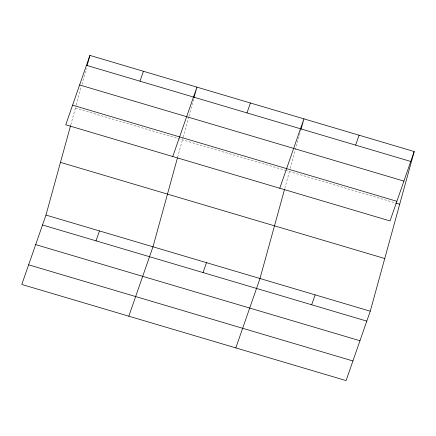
<?xml version="1.0" encoding="UTF-8"?>
<svg xmlns="http://www.w3.org/2000/svg" width="436" height="436" viewBox="0 0 436 436"><rect width="100%" height="100%" fill="white"/><g stroke="black" fill="none" stroke-linecap="round" stroke-linejoin="round"><path stroke-width="0.33" stroke-dasharray="2.18 1.64" d="M70.785 124.898L76.115 105.523M76.295 104.885L81.249 86.895M81.952 84.322L86.377 68.261M177.621 157.271L182.957 137.89M183.131 137.247L188.793 116.69M188.968 116.047L193.742 98.7M284.817 188.347L289.439 171.544M290.322 168.334L300.938 129.781M75.412 108.095L284.872 170.193M285.526 170.383L395.158 202.882"/><path stroke-width="0.65" d="M414.2 151.543L390.035 220.932L65.749 124.8L89.914 55.41L414.2 151.543L370.251 311.2L346.086 380.59L21.8 284.457L45.965 215.068L70.605 125.546M87.08 65.689L89.914 55.41M177.441 157.914L152.982 246.792L128.816 316.182M194.096 97.413L196.925 87.135L172.765 156.524M284.457 189.638L259.992 278.517L235.827 347.906M301.113 129.138L303.941 118.859L279.776 188.248M139.967 81.189L143.422 71.27M96.018 240.846L99.473 230.927M246.983 112.913L250.433 102.994M203.034 272.571L206.484 262.652M355.618 145.117L359.073 135.198M311.669 304.775L315.124 294.856M86.459 65.329L410.745 161.462M79.624 84.955L403.91 181.087M72.583 105.174L396.869 201.307M395.806 203.078L399.698 204.228M60.468 162.377L384.754 258.515M45.965 215.068L370.251 311.2M42.51 224.987L366.796 321.119M35.676 244.612L359.962 340.745M28.634 264.832L352.92 360.964"/></g></svg>
